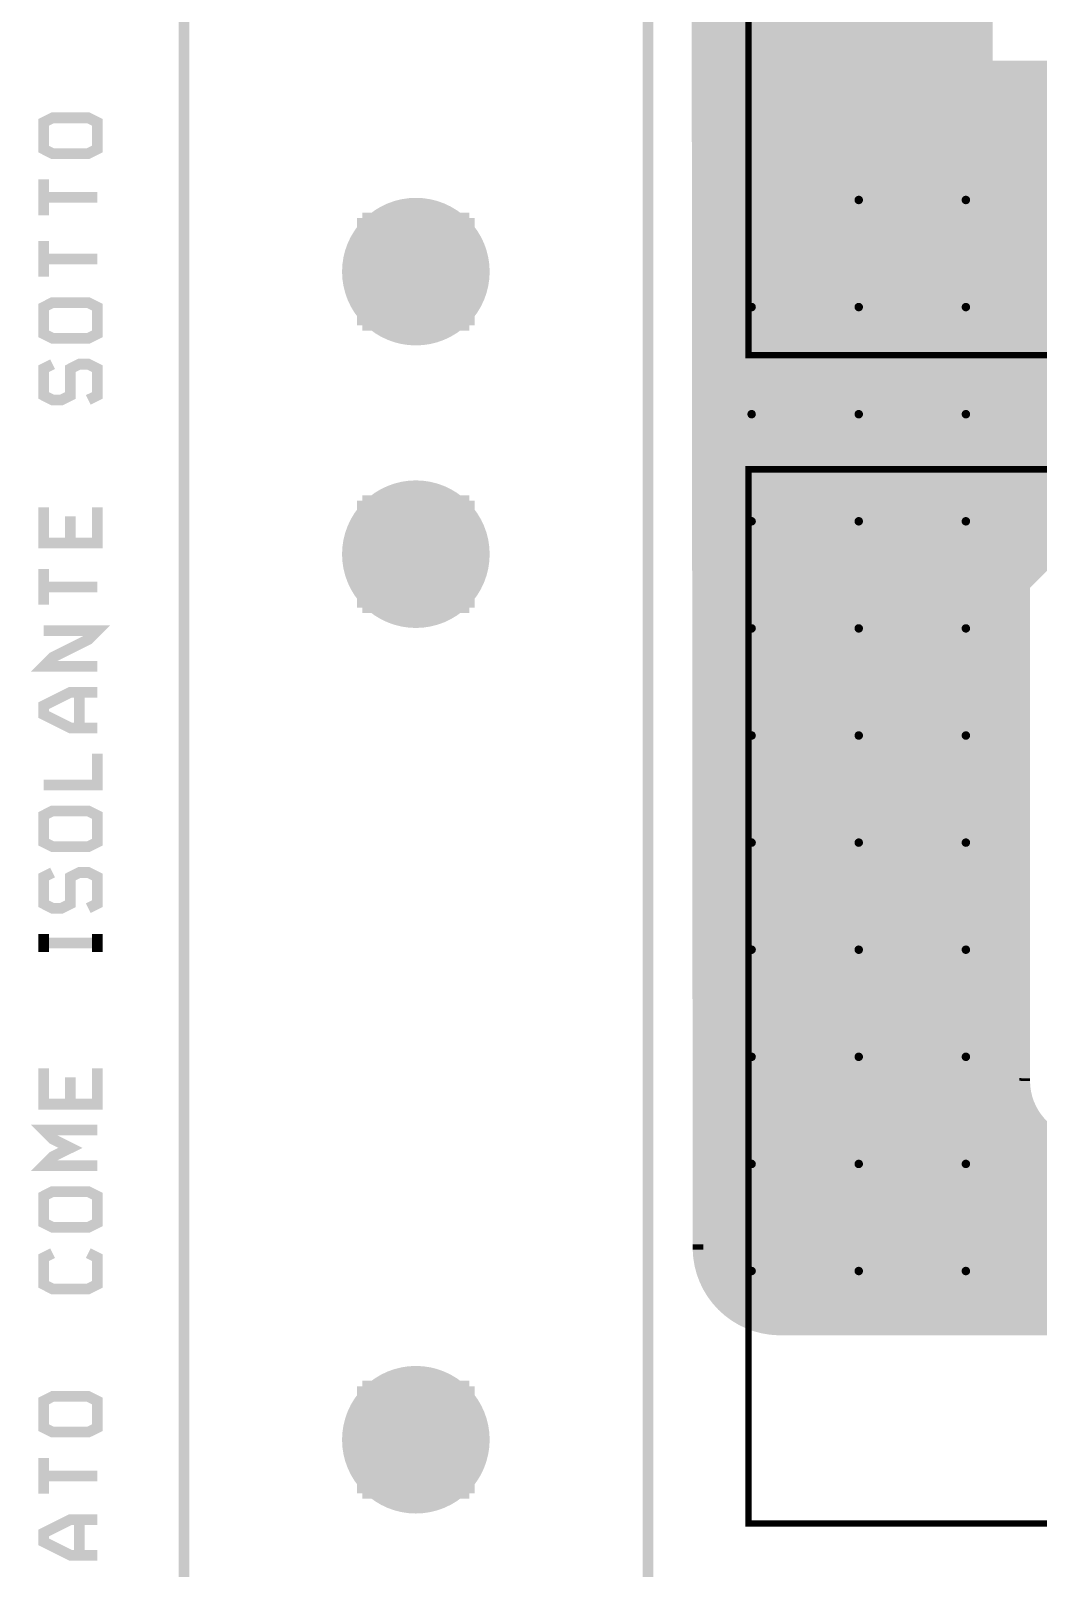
# Model space of a CAD drawing. Extents: x -20 to 155, y -91 to 215.
# Drawn here: x -19.63 to 4.26, y 5.65 to 42.11 of the extents above; entities that cross this region are included whole.
import ezdxf

# ---------------------------------------------------------------- set-up
doc = ezdxf.new("R2010")
doc.units = 0
doc.header["$MEASUREMENT"] = 0
doc.layers.get('0').update_dxf_attribs({"linetype": 'CONTINUOUS'})
for name, color, linetype in [('25-334-0_BOT', 7, 'CONTINUOUS'), ('25-334-0_DRD', 7, 'CONTINUOUS'), ('25-334-0_DRL', 2, 'CONTINUOUS'), ('25-334-0_IN1', 4, 'CONTINUOUS'), ('25-334-0_IN2', 3, 'CONTINUOUS'), ('25-334-0_SMB', 5, 'CONTINUOUS'), ('25-334-0_SMT', 10, 'CONTINUOUS'), ('25-334-0_SST', 12, 'CONTINUOUS'), ('25-334-0_TOP', 11, 'CONTINUOUS'), ('THRUHOLE_NPT', 8, 'CONTINUOUS'), ('THRUHOLE_TAP', 15, 'CONTINUOUS')]:
    doc.layers.add(name, color=color, linetype=linetype)

# ---------------------------------------------------------------- blocks, each defined once
blk = doc.blocks.new('ROUND_1')
at = {"const_width": 1.75006}
blk.add_lwpolyline([(-0.87503, 0, 1), (0.87503, 0, 1)], format="xyb", close=True, dxfattribs=at)
blk = doc.blocks.new('ROUND_64')
at = {"const_width": 0.35052}
blk.add_lwpolyline([(-0.17526, 0, 1), (0.17526, 0, 1)], format="xyb", close=True, dxfattribs=at)
blk = doc.blocks.new('ROUND_84')
at = {"const_width": 0.10033}
blk.add_lwpolyline([(-0.050164, 0, 1), (0.050164, 0, 1)], format="xyb", close=True, dxfattribs=at)
blk = doc.blocks.new('ROUND_75')
at = {"const_width": 0.10033}
blk.add_lwpolyline([(-0.050164, 0, 1), (0.050164, 0, 1)], format="xyb", close=True, dxfattribs=at)

msp = doc.modelspace()

# ---------------------------------------------------------------- linework, layer by layer
at = {"layer": '25-334-0_DRD', "const_width": 0.254}
for points in [[(-15.99946, -4.99872), (155.00096, -4.99872), (155.00096, 215.00084), (-4.99872, 215.00084), (-4.99872, 189.35954), (-15.99946, 189.35954), (-15.99946, -4.99872)], [(-18.05432, 39.3065), (-18.26768, 39.19982), (-19.1135, 39.19982), (-19.32432, 39.3065), (-19.32432, 39.9415), (-19.1135, 40.04818), (-18.26768, 40.04818), (-18.05432, 39.9415), (-18.05432, 39.3065)], [(-19.32432, 38.58768), (-19.32432, 37.73932)], [(0.635, 38.735), (-0.635, 37.465)], [(0.635, 37.465), (-0.635, 38.735)], [(3.175, 38.735), (1.905, 37.465)], [(3.175, 37.465), (1.905, 38.735)], [(-18.05432, 38.1635), (-19.32432, 38.1635)], [(-11.77036, 37.67074), (-11.77036, 35.13074)], [(-9.23036, 37.67074), (-11.77036, 37.67074)], [(-9.23036, 37.67074), (-11.77036, 35.13074)], [(-9.23036, 35.13074), (-11.77036, 37.67074)], [(-9.23036, 35.13074), (-9.23036, 37.67074)], [(-19.32432, 37.12718), (-19.32432, 36.27882)], [(-18.05432, 36.703), (-19.32432, 36.703)], [(-1.905, 36.195), (-3.175, 34.925)], [(-1.905, 34.925), (-3.175, 36.195)], [(0.635, 36.195), (-0.635, 34.925)], [(0.635, 34.925), (-0.635, 36.195)], [(3.175, 36.195), (1.905, 34.925)], [(3.175, 34.925), (1.905, 36.195)], [(-18.05432, 34.925), (-18.26768, 34.81832), (-19.1135, 34.81832), (-19.32432, 34.925), (-19.32432, 35.56), (-19.1135, 35.66668), (-18.26768, 35.66668), (-18.05432, 35.56), (-18.05432, 34.925)], [(-11.77036, 35.13074), (-9.23036, 35.13074)], [(-19.1135, 34.20618), (-19.32432, 34.0995), (-19.32432, 33.4645), (-19.1135, 33.35782), (-18.90268, 33.35782), (-18.68932, 33.4645), (-18.68932, 34.0995), (-18.4785, 34.20618), (-18.26768, 34.20618), (-18.05432, 34.0995), (-18.05432, 33.4645), (-18.26768, 33.35782)], [(-1.905, 33.655), (-3.175, 32.385)], [(-1.905, 32.385), (-3.175, 33.655)], [(0.635, 33.655), (-0.635, 32.385)], [(0.635, 32.385), (-0.635, 33.655)], [(3.175, 33.655), (1.905, 32.385)], [(3.175, 32.385), (1.905, 33.655)], [(-11.77036, 30.97022), (-11.77036, 28.43022)], [(-9.23036, 30.97022), (-11.77036, 30.97022)], [(-9.23036, 30.97022), (-11.77036, 28.43022)], [(-9.23036, 28.43022), (-11.77036, 30.97022)], [(-9.23036, 28.43022), (-9.23036, 30.97022)], [(-1.905, 31.115), (-3.175, 29.845)], [(-1.905, 29.845), (-3.175, 31.115)], [(0.635, 31.115), (-0.635, 29.845)], [(0.635, 29.845), (-0.635, 31.115)], [(3.175, 31.115), (1.905, 29.845)], [(3.175, 29.845), (1.905, 31.115)], [(-18.05432, 30.80766), (-18.05432, 29.96184), (-19.32432, 29.96184), (-19.32432, 30.80766)], [(-18.68932, 30.59684), (-18.68932, 29.96184)], [(-19.32432, 29.34716), (-19.32432, 28.50134)], [(-18.05432, 28.92298), (-19.32432, 28.92298)], [(-11.77036, 28.43022), (-9.23036, 28.43022)], [(-1.905, 28.575), (-3.175, 27.305)], [(-1.905, 27.305), (-3.175, 28.575)], [(0.635, 28.575), (-0.635, 27.305)], [(0.635, 27.305), (-0.635, 28.575)], [(3.175, 28.575), (1.905, 27.305)], [(3.175, 27.305), (1.905, 28.575)], [(-19.32432, 27.88666), (-18.05432, 27.88666), (-18.26768, 27.67584), (-19.1135, 27.25166), (-19.32432, 27.04084), (-18.05432, 27.04084)], [(-18.05432, 26.42616), (-18.68932, 26.42616), (-19.32432, 26.10866), (-19.32432, 25.89784), (-18.68932, 25.58034), (-18.05432, 25.58034)], [(-18.4785, 26.42616), (-18.4785, 25.58034)], [(-1.905, 26.035), (-3.175, 24.765)], [(-1.905, 24.765), (-3.175, 26.035)], [(0.635, 26.035), (-0.635, 24.765)], [(0.635, 24.765), (-0.635, 26.035)], [(3.175, 26.035), (1.905, 24.765)], [(3.175, 24.765), (1.905, 26.035)], [(-18.05432, 24.96566), (-18.05432, 24.22398), (-19.32432, 24.22398)], [(-18.05432, 22.87016), (-18.26768, 22.76348), (-19.1135, 22.76348), (-19.32432, 22.87016), (-19.32432, 23.50516), (-19.1135, 23.61184), (-18.26768, 23.61184), (-18.05432, 23.50516), (-18.05432, 22.87016)], [(-1.905, 23.495), (-3.175, 22.225)], [(-1.905, 22.225), (-3.175, 23.495)], [(0.635, 23.495), (-0.635, 22.225)], [(0.635, 22.225), (-0.635, 23.495)], [(3.175, 23.495), (1.905, 22.225)], [(3.175, 22.225), (1.905, 23.495)], [(-19.1135, 22.15134), (-19.32432, 22.04466), (-19.32432, 21.40966), (-19.1135, 21.30298), (-18.90268, 21.30298), (-18.68932, 21.40966), (-18.68932, 22.04466), (-18.4785, 22.15134), (-18.26768, 22.15134), (-18.05432, 22.04466), (-18.05432, 21.40966), (-18.26768, 21.30298)], [(-19.32432, 20.69084), (-19.32432, 20.26666)], [(-18.05432, 20.69084), (-18.05432, 20.26666)], [(-1.905, 20.955), (-3.175, 19.685)], [(-1.905, 19.685), (-3.175, 20.955)], [(0.635, 20.955), (-0.635, 19.685)], [(0.635, 19.685), (-0.635, 20.955)], [(3.175, 20.955), (1.905, 19.685)], [(3.175, 19.685), (1.905, 20.955)], [(-18.05432, 20.47748), (-19.32432, 20.47748)], [(-1.905, 18.415), (-3.175, 17.145)], [(-1.905, 17.145), (-3.175, 18.415)], [(0.635, 18.415), (-0.635, 17.145)], [(0.635, 17.145), (-0.635, 18.415)], [(3.175, 18.415), (1.905, 17.145)], [(3.175, 17.145), (1.905, 18.415)], [(-18.05432, 17.50568), (-18.05432, 16.65732), (-19.32432, 16.65732), (-19.32432, 17.50568)], [(-18.68932, 17.29232), (-18.68932, 16.65732)], [(-18.05432, 16.04518), (-19.32432, 16.04518), (-19.1135, 15.83182), (-18.68932, 15.621), (-19.1135, 15.41018), (-19.32432, 15.19682), (-18.05432, 15.19682)], [(-1.905, 15.875), (-3.175, 14.605)], [(-1.905, 14.605), (-3.175, 15.875)], [(0.635, 15.875), (-0.635, 14.605)], [(0.635, 14.605), (-0.635, 15.875)], [(3.175, 15.875), (1.905, 14.605)], [(3.175, 14.605), (1.905, 15.875)], [(-18.05432, 13.843), (-18.26768, 13.73632), (-19.1135, 13.73632), (-19.32432, 13.843), (-19.32432, 14.478), (-19.1135, 14.58468), (-18.26768, 14.58468), (-18.05432, 14.478), (-18.05432, 13.843)], [(-18.26768, 13.12418), (-18.05432, 13.0175), (-18.05432, 12.3825), (-18.26768, 12.27582), (-19.1135, 12.27582), (-19.32432, 12.3825), (-19.32432, 13.0175), (-19.1135, 13.12418)], [(-1.905, 13.335), (-3.175, 12.065)], [(-1.905, 12.065), (-3.175, 13.335)], [(0.635, 13.335), (-0.635, 12.065)], [(0.635, 12.065), (-0.635, 13.335)], [(3.175, 13.335), (1.905, 12.065)], [(3.175, 12.065), (1.905, 13.335)], [(-18.05432, 8.98398), (-18.26768, 8.87984), (-19.1135, 8.87984), (-19.32432, 8.98398), (-19.32432, 9.61898), (-19.1135, 9.72566), (-18.26768, 9.72566), (-18.05432, 9.61898), (-18.05432, 8.98398)], [(-11.77036, 9.9695), (-11.77036, 7.4295)], [(-9.23036, 9.9695), (-11.77036, 9.9695)], [(-9.23036, 9.9695), (-11.77036, 7.4295)], [(-9.23036, 7.4295), (-11.77036, 9.9695)], [(-9.23036, 7.4295), (-9.23036, 9.9695)], [(-19.32432, 8.26516), (-19.32432, 7.41934)], [(-18.05432, 7.84098), (-19.32432, 7.84098)], [(-11.77036, 7.4295), (-9.23036, 7.4295)], [(-18.05432, 6.80466), (-18.68932, 6.80466), (-19.32432, 6.48716), (-19.32432, 6.27634), (-18.68932, 5.95884), (-18.05432, 5.95884)], [(-18.4785, 6.80466), (-18.4785, 5.95884)]]:
    msp.add_lwpolyline(points, dxfattribs=at)
at = {"layer": '25-334-0_DRL', "const_width": 0.254}
for points in [[(-15.99946, -4.99872), (155.00096, -4.99872), (155.00096, 215.00084), (-4.99872, 215.00084), (-4.99872, 189.35954), (-15.99946, 189.35954), (-15.99946, -4.99872)], [(-4.99872, -4.99872), (-4.99872, 189.35954)]]:
    msp.add_lwpolyline(points, dxfattribs=at)
at = {"layer": '25-334-0_IN2', "const_width": 0.254}
for points in [[(-2.5654, 178.17846), (-2.5654, 11.43508)], [(-2.3368, 178.181), (-2.3368, 11.36142)], [(-2.1082, 178.181), (-2.1082, 11.31824)], [(-1.8796, 178.181), (-1.8796, 11.303)], [(-1.651, 178.181), (-1.651, 11.303)], [(-1.4224, 178.181), (-1.4224, 11.303)], [(-1.1938, 178.181), (-1.1938, 11.303)], [(-0.9652, 178.181), (-0.9652, 11.303)], [(-0.7366, 178.181), (-0.7366, 11.303)], [(-0.508, 178.181), (-0.508, 11.303)], [(-0.2794, 178.181), (-0.2794, 11.303)], [(-0.0508, 178.181), (-0.0508, 11.303)], [(0.17526, 178.181), (0.17526, 11.303)], [(0.40386, 178.181), (0.40386, 11.303)], [(0.63246, 178.181), (0.63246, 11.303)], [(0.86106, 178.181), (0.86106, 11.303)], [(1.08966, 178.181), (1.08966, 11.303)], [(1.31826, 178.181), (1.31826, 11.303)], [(1.54686, 178.181), (1.54686, 11.303)], [(1.77546, 178.181), (1.77546, 11.303)], [(2.00406, 178.181), (2.00406, 11.303)], [(2.23266, 178.181), (2.23266, 11.303)], [(-3.2512, 177.96002), (-3.2512, 11.88466)], [(-3.0226, 178.07432), (-3.0226, 11.68654)], [(-2.794, 178.14798), (-2.794, 11.53922)], [(-3.7084, 177.50536), (-3.7084, 12.63142)], [(-3.4798, 177.78222), (-3.4798, 12.1666)], [(-3.937, 176.657), (-3.81, 13.335)], [(2.46126, 118.237), (2.46126, 11.303)], [(2.68986, 81.153), (2.68986, 11.303)], [(2.91846, 81.153), (2.91846, 11.303)], [(3.048, 56.642), (3.048, 41.275)], [(15.367, 56.642), (15.367, 41.275), (3.048, 41.275)], [(3.048, 42.164), (-3.83286, 42.164)], [(3.048, 41.9354), (-3.83286, 41.9354)], [(3.048, 41.7068), (-3.83286, 41.7068)], [(3.048, 41.4782), (-3.83032, 41.4782)], [(27.686, 41.2496), (-3.83032, 41.2496)], [(3.14706, 41.275), (3.14706, 11.303)], [(3.37566, 41.275), (3.37566, 11.303)], [(3.60426, 41.275), (3.60426, 11.303)], [(3.83286, 41.275), (3.83286, 11.303)], [(4.06146, 41.275), (4.06146, 29.08046)], [(4.29006, 41.275), (4.29006, 29.30906)], [(27.686, 41.021), (-3.83032, 41.021)], [(27.686, 40.7924), (-3.83032, 40.7924)], [(27.686, 40.5638), (-3.83032, 40.5638)], [(27.686, 40.3352), (-3.83032, 40.3352)], [(27.686, 40.1066), (-3.83032, 40.1066)], [(27.686, 39.878), (-3.83032, 39.878)], [(14.6304, 39.6494), (-3.83032, 39.6494)], [(22.733, 39.878), (14.859, 39.878), (3.937, 28.956), (3.937, 28.575)], [(14.4018, 39.4208), (-3.83032, 39.4208)], [(14.1732, 39.1922), (-3.83032, 39.1922)], [(13.9446, 38.9636), (-3.83032, 38.9636)], [(13.716, 38.735), (-3.83032, 38.735)], [(13.4874, 38.5064), (-3.83032, 38.5064)], [(13.2588, 38.2778), (-3.82778, 38.2778)], [(13.0302, 38.0492), (-3.82778, 38.0492)], [(12.8016, 37.8206), (-3.82778, 37.8206)], [(12.573, 37.592), (-3.82778, 37.592)], [(12.3444, 37.3634), (-3.82778, 37.3634)], [(12.1158, 37.1348), (-3.82778, 37.1348)], [(11.8872, 36.9062), (-3.82778, 36.9062)], [(11.6586, 36.6776), (-3.82778, 36.6776)], [(11.43, 36.449), (-3.82778, 36.449)], [(11.2014, 36.2204), (-3.82778, 36.2204)], [(10.9728, 35.9918), (-3.82778, 35.9918)], [(10.7442, 35.7632), (-3.82778, 35.7632)], [(10.5156, 35.5346), (-3.82778, 35.5346)], [(10.287, 35.306), (-3.82778, 35.306)], [(10.0584, 35.0774), (-3.82524, 35.0774)], [(9.8298, 34.8488), (-3.82524, 34.8488)], [(9.6012, 34.6202), (-3.82524, 34.6202)], [(9.3726, 34.3916), (-3.82524, 34.3916)], [(9.144, 34.163), (-3.82524, 34.163)], [(8.9154, 33.9344), (-3.82524, 33.9344)], [(8.6868, 33.7058), (-3.82524, 33.7058)], [(8.4582, 33.4772), (-3.82524, 33.4772)], [(8.2296, 33.2486), (-3.82524, 33.2486)], [(8.001, 33.02), (-3.82524, 33.02)], [(7.7724, 32.7914), (-3.82524, 32.7914)], [(7.5438, 32.5628), (-3.82524, 32.5628)], [(7.3152, 32.3342), (-3.82524, 32.3342)], [(7.0866, 32.1056), (-3.82524, 32.1056)], [(6.858, 31.877), (-3.82524, 31.877)], [(6.6294, 31.6484), (-3.8227, 31.6484)], [(6.4008, 31.4198), (-3.8227, 31.4198)], [(6.1722, 31.1912), (-3.8227, 31.1912)], [(5.9436, 30.9626), (-3.8227, 30.9626)], [(5.715, 30.734), (-3.8227, 30.734)], [(5.4864, 30.5054), (-3.8227, 30.5054)], [(5.2578, 30.2768), (-3.8227, 30.2768)], [(5.0292, 30.0482), (-3.8227, 30.0482)], [(4.8006, 29.8196), (-3.8227, 29.8196)], [(4.572, 29.591), (-3.8227, 29.591)], [(4.3434, 29.3624), (-3.8227, 29.3624)], [(4.1148, 29.1338), (-3.8227, 29.1338)], [(3.937, 28.9052), (-3.8227, 28.9052)], [(3.937, 28.6766), (-3.8227, 28.6766)], [(3.937, 28.448), (-3.82016, 28.448)], [(3.937, 28.575), (3.937, 15.748)], [(3.937, 28.2194), (-3.82016, 28.2194)], [(3.937, 27.9908), (-3.82016, 27.9908)], [(3.937, 27.7622), (-3.82016, 27.7622)], [(3.937, 27.5336), (-3.82016, 27.5336)], [(3.937, 27.305), (-3.82016, 27.305)], [(3.937, 27.0764), (-3.82016, 27.0764)], [(3.937, 26.8478), (-3.82016, 26.8478)], [(3.937, 26.6192), (-3.82016, 26.6192)], [(3.937, 26.3906), (-3.82016, 26.3906)], [(3.937, 26.162), (-3.82016, 26.162)], [(3.937, 25.9334), (-3.82016, 25.9334)], [(3.937, 25.7048), (-3.82016, 25.7048)], [(3.937, 25.4762), (-3.82016, 25.4762)], [(3.937, 25.2476), (-3.81762, 25.2476)], [(3.937, 25.019), (-3.81762, 25.019)], [(3.937, 24.7904), (-3.81762, 24.7904)], [(3.937, 24.5618), (-3.81762, 24.5618)], [(3.937, 24.3332), (-3.81762, 24.3332)], [(3.937, 24.1046), (-3.81762, 24.1046)], [(3.937, 23.876), (-3.81762, 23.876)], [(3.937, 23.6474), (-3.81762, 23.6474)], [(3.937, 23.4188), (-3.81762, 23.4188)], [(3.937, 23.1902), (-3.81762, 23.1902)], [(3.937, 22.9616), (-3.81762, 22.9616)], [(3.937, 22.733), (-3.81762, 22.733)], [(3.937, 22.5044), (-3.81762, 22.5044)], [(3.937, 22.2758), (-3.81762, 22.2758)], [(3.937, 22.0472), (-3.81762, 22.0472)], [(3.937, 21.8186), (-3.81508, 21.8186)], [(3.937, 21.59), (-3.81508, 21.59)], [(3.937, 21.3614), (-3.81508, 21.3614)], [(3.937, 21.1328), (-3.81508, 21.1328)], [(3.937, 20.9042), (-3.81508, 20.9042)], [(3.937, 20.6756), (-3.81508, 20.6756)], [(3.937, 20.447), (-3.81508, 20.447)], [(3.937, 20.2184), (-3.81508, 20.2184)], [(3.937, 19.9898), (-3.81508, 19.9898)], [(3.937, 19.7612), (-3.81508, 19.7612)], [(3.937, 19.5326), (-3.81508, 19.5326)], [(3.937, 19.304), (-3.81508, 19.304)], [(3.937, 19.0754), (-3.81508, 19.0754)], [(3.937, 18.8468), (-3.81508, 18.8468)], [(3.937, 18.6182), (-3.81254, 18.6182)], [(3.937, 18.3896), (-3.81254, 18.3896)], [(3.937, 18.161), (-3.81254, 18.161)], [(3.937, 17.9324), (-3.81254, 17.9324)], [(3.937, 17.7038), (-3.81254, 17.7038)], [(3.937, 17.4752), (-3.81254, 17.4752)], [(3.937, 17.2466), (-3.81254, 17.2466)], [(3.937, 17.018), (-3.81254, 17.018)], [(3.937, 16.7894), (-3.81254, 16.7894)], [(3.937, 16.5608), (-3.81254, 16.5608)], [(3.937, 16.3322), (-3.81254, 16.3322)], [(3.937, 16.1036), (-3.81254, 16.1036)], [(3.937, 15.875), (-3.81254, 15.875)], [(16.4084, 15.6464), (-3.81254, 15.6464)], [(10.922, 15.748), (3.937, 15.748)], [(4.06146, 15.748), (4.06146, 11.303)], [(4.29006, 15.748), (4.29006, 11.303)], [(16.1798, 15.4178), (-3.81, 15.4178)], [(15.9512, 15.1892), (-3.81, 15.1892)], [(15.7226, 14.9606), (-3.81, 14.9606)], [(15.494, 14.732), (-3.81, 14.732)], [(15.2654, 14.5034), (-3.81, 14.5034)], [(15.0368, 14.2748), (-3.81, 14.2748)], [(14.8082, 14.0462), (-3.81, 14.0462)], [(14.5796, 13.8176), (-3.81, 13.8176)], [(14.351, 13.589), (-3.81, 13.589)], [(14.1224, 13.3604), (-3.81, 13.3604)], [(-3.81, 13.335), (-3.81, 13.208)], [(13.8938, 13.1318), (-3.80746, 13.1318)], [(13.6652, 12.9032), (-3.77952, 12.9032)], [(13.4366, 12.6746), (-3.72364, 12.6746)], [(13.208, 12.446), (-3.63728, 12.446)], [(12.9794, 12.2174), (-3.51282, 12.2174)], [(12.7508, 11.9888), (-3.34518, 11.9888)], [(12.5222, 11.7602), (-3.11658, 11.7602)], [(12.2936, 11.5316), (-2.77876, 11.5316)], [(12.065, 11.303), (-1.905, 11.303)]]:
    msp.add_lwpolyline(points, dxfattribs=at)
msp.add_lwpolyline([(-3.81, 13.208, 0.4012909), (-1.905, 11.303)], format="xyb", dxfattribs=at)
at = {"layer": '25-334-0_SMT', "const_width": 1.99898}
for points in [[(-2.286, 13.081), (-2.286, 171.958)], [(0.889, 12.446), (0.889, 171.958)]]:
    msp.add_lwpolyline(points, dxfattribs=at)
at = {"layer": '25-334-0_SST', "const_width": 0.1524}
for points in [[(37.38372, 109.41812), (-2.6162, 109.41812), (-2.6162, 34.417), (37.38372, 34.417), (37.38372, 109.41812)], [(-2.6162, 31.7119), (-2.6162, 6.71068), (37.38372, 6.71068), (37.38372, 31.7119), (-2.6162, 31.7119)]]:
    msp.add_lwpolyline(points, dxfattribs=at)
at = {"layer": '25-334-0_TOP', "const_width": 0.254}
for points in [[(-2.91592, 173.80966), (-2.91592, 11.72464)], [(-2.68732, 173.93666), (-2.68732, 11.5697)], [(-2.45872, 174.03064), (-2.45872, 11.45286)], [(-2.23012, 174.09414), (-2.23012, 11.37158)], [(-2.00152, 174.1297), (-2.00152, 11.31824)], [(-1.77292, 174.13732), (-1.77292, 11.303)], [(-1.54432, 174.11954), (-1.54432, 11.303)], [(-1.31572, 174.117), (-1.31572, 11.303)], [(-1.08712, 174.117), (-1.08712, 11.303)], [(-0.85852, 174.117), (-0.85852, 11.303)], [(-0.62992, 174.117), (-0.62992, 11.303)], [(-0.40132, 174.117), (-0.40132, 11.303)], [(-0.17272, 174.117), (-0.17272, 11.303)], [(0.05334, 174.117), (0.05334, 11.303)], [(0.28194, 174.117), (0.28194, 11.303)], [(0.51054, 174.117), (0.51054, 11.303)], [(0.73914, 174.117), (0.73914, 11.303)], [(0.96774, 174.117), (0.96774, 11.303)], [(1.19634, 174.117), (1.19634, 11.303)], [(1.42494, 174.117), (1.42494, 11.303)], [(1.65354, 174.117), (1.65354, 11.303)], [(1.88214, 174.117), (1.88214, 11.303)], [(2.11074, 174.117), (2.11074, 11.303)], [(-3.14452, 173.6344), (-3.14452, 11.93546)], [(-3.37312, 173.39818), (-3.37312, 12.22756)], [(-3.60172, 173.05274), (-3.60172, 12.71524)], [(-3.81, 171.831), (-3.683, 13.081)], [(2.33934, 118.237), (2.33934, 11.303)], [(2.56794, 118.237), (2.56794, 11.303)], [(2.79654, 81.153), (2.79654, 11.303)], [(15.24, 56.642), (2.921, 56.642), (2.921, 41.275)], [(2.921, 42.15892), (-3.70586, 42.15892)], [(2.921, 41.93032), (-3.70586, 41.93032)], [(2.921, 41.70172), (-3.70586, 41.70172)], [(2.921, 41.47312), (-3.70586, 41.47312)], [(3.937, 41.24452), (-3.70586, 41.24452)], [(3.937, 41.275), (2.921, 41.275)], [(3.02514, 41.275), (3.02514, 11.303)], [(3.25374, 41.275), (3.25374, 11.303)], [(3.48234, 41.275), (3.48234, 11.303)], [(3.71094, 41.275), (3.71094, 11.303)], [(3.937, 41.275), (3.937, 17.272)], [(3.937, 41.01592), (-3.70586, 41.01592)], [(3.937, 40.78732), (-3.70586, 40.78732)], [(3.937, 40.55872), (-3.70332, 40.55872)], [(3.937, 40.33012), (-3.70332, 40.33012)], [(3.937, 40.10152), (-3.70332, 40.10152)], [(3.937, 39.87292), (-3.70332, 39.87292)], [(3.937, 39.64432), (-3.70332, 39.64432)], [(3.937, 39.41572), (-3.70332, 39.41572)], [(3.937, 39.18712), (-3.70332, 39.18712)], [(3.937, 38.95852), (-3.70332, 38.95852)], [(3.937, 38.72992), (-3.70332, 38.72992)], [(3.937, 38.50132), (-3.70332, 38.50132)], [(3.937, 38.27272), (-3.70332, 38.27272)], [(3.937, 38.04412), (-3.70332, 38.04412)], [(3.937, 37.81552), (-3.70332, 37.81552)], [(3.937, 37.58692), (-3.70332, 37.58692)], [(3.937, 37.35832), (-3.70078, 37.35832)], [(3.937, 37.12972), (-3.70078, 37.12972)], [(3.937, 36.90112), (-3.70078, 36.90112)], [(3.937, 36.67252), (-3.70078, 36.67252)], [(3.937, 36.44392), (-3.70078, 36.44392)], [(3.937, 36.21532), (-3.70078, 36.21532)], [(3.937, 35.98672), (-3.70078, 35.98672)], [(3.937, 35.75812), (-3.70078, 35.75812)], [(3.937, 35.52952), (-3.70078, 35.52952)], [(3.937, 35.30092), (-3.70078, 35.30092)], [(3.937, 35.07232), (-3.70078, 35.07232)], [(3.937, 34.84372), (-3.70078, 34.84372)], [(3.937, 34.61512), (-3.70078, 34.61512)], [(3.937, 34.38652), (-3.70078, 34.38652)], [(3.937, 34.15792), (-3.69824, 34.15792)], [(3.937, 33.92932), (-3.69824, 33.92932)], [(3.937, 33.70072), (-3.69824, 33.70072)], [(3.937, 33.47212), (-3.69824, 33.47212)], [(3.937, 33.24352), (-3.69824, 33.24352)], [(3.937, 33.01492), (-3.69824, 33.01492)], [(3.937, 32.78632), (-3.69824, 32.78632)], [(3.937, 32.55772), (-3.69824, 32.55772)], [(3.937, 32.32912), (-3.69824, 32.32912)], [(3.937, 32.10052), (-3.69824, 32.10052)], [(3.937, 31.87192), (-3.69824, 31.87192)], [(3.937, 31.64332), (-3.69824, 31.64332)], [(3.937, 31.41472), (-3.69824, 31.41472)], [(3.937, 31.18612), (-3.69824, 31.18612)], [(3.937, 30.95752), (-3.6957, 30.95752)], [(3.937, 30.72892), (-3.6957, 30.72892)], [(3.937, 30.50032), (-3.6957, 30.50032)], [(3.937, 30.27172), (-3.6957, 30.27172)], [(3.937, 30.04312), (-3.6957, 30.04312)], [(3.937, 29.81452), (-3.6957, 29.81452)], [(3.937, 29.58592), (-3.6957, 29.58592)], [(3.937, 29.35732), (-3.6957, 29.35732)], [(3.937, 29.12872), (-3.6957, 29.12872)], [(3.937, 28.90012), (-3.6957, 28.90012)], [(3.937, 28.67152), (-3.6957, 28.67152)], [(3.937, 28.44292), (-3.6957, 28.44292)], [(3.937, 28.21432), (-3.6957, 28.21432)], [(3.937, 27.98572), (-3.6957, 27.98572)], [(3.937, 27.75712), (-3.69316, 27.75712)], [(3.937, 27.52852), (-3.69316, 27.52852)], [(3.937, 27.29992), (-3.69316, 27.29992)], [(3.937, 27.07132), (-3.69316, 27.07132)], [(3.937, 26.84272), (-3.69316, 26.84272)], [(3.937, 26.61412), (-3.69316, 26.61412)], [(3.937, 26.38552), (-3.69316, 26.38552)], [(3.937, 26.15692), (-3.69316, 26.15692)], [(3.937, 25.92832), (-3.69316, 25.92832)], [(3.937, 25.69972), (-3.69316, 25.69972)], [(3.937, 25.47112), (-3.69316, 25.47112)], [(3.937, 25.24252), (-3.69316, 25.24252)], [(3.937, 25.01392), (-3.69316, 25.01392)], [(3.937, 24.78532), (-3.69316, 24.78532)], [(3.937, 24.55672), (-3.69062, 24.55672)], [(3.937, 24.32812), (-3.69062, 24.32812)], [(3.937, 24.09952), (-3.69062, 24.09952)], [(3.937, 23.87092), (-3.69062, 23.87092)], [(3.937, 23.64232), (-3.69062, 23.64232)], [(3.937, 23.41372), (-3.69062, 23.41372)], [(3.937, 23.18512), (-3.69062, 23.18512)], [(3.937, 22.95652), (-3.69062, 22.95652)], [(3.937, 22.72792), (-3.69062, 22.72792)], [(3.937, 22.49932), (-3.69062, 22.49932)], [(3.937, 22.27072), (-3.69062, 22.27072)], [(3.937, 22.04212), (-3.69062, 22.04212)], [(3.937, 21.81352), (-3.69062, 21.81352)], [(3.937, 21.58492), (-3.69062, 21.58492)], [(3.937, 21.35632), (-3.68808, 21.35632)], [(3.937, 21.12772), (-3.68808, 21.12772)], [(3.937, 20.89912), (-3.68808, 20.89912)], [(3.937, 20.67052), (-3.68808, 20.67052)], [(3.937, 20.44192), (-3.68808, 20.44192)], [(3.937, 20.21332), (-3.68808, 20.21332)], [(3.937, 19.98472), (-3.68808, 19.98472)], [(3.937, 19.75612), (-3.68808, 19.75612)], [(3.937, 19.52752), (-3.68808, 19.52752)], [(3.937, 19.29892), (-3.68808, 19.29892)], [(3.937, 19.07032), (-3.68808, 19.07032)], [(3.937, 18.84172), (-3.68808, 18.84172)], [(3.937, 18.61312), (-3.68808, 18.61312)], [(3.937, 18.38452), (-3.68808, 18.38452)], [(3.937, 18.15592), (-3.68554, 18.15592)], [(3.937, 17.92732), (-3.68554, 17.92732)], [(3.937, 17.69872), (-3.68554, 17.69872)], [(3.937, 17.47012), (-3.68554, 17.47012)], [(3.93446, 17.24152), (-3.68554, 17.24152)], [(3.94716, 17.01292), (-3.68554, 17.01292)], [(3.937, 17.272), (3.93562, 17.2085)], [(3.93954, 17.08658), (3.93954, 11.303)], [(3.99796, 16.78432), (-3.68554, 16.78432)], [(4.0894, 16.55572), (-3.68554, 16.55572)], [(4.23164, 16.32712), (-3.68554, 16.32712)], [(4.16814, 16.41602), (4.16814, 11.303)], [(4.445, 16.09852), (-3.68554, 16.09852)], [(4.81076, 15.86992), (-3.68554, 15.86992)], [(10.44194, 15.64132), (-3.68554, 15.64132)], [(10.75436, 15.41272), (-3.68554, 15.41272)], [(10.91946, 15.18412), (-3.683, 15.18412)], [(11.0109, 14.95552), (-3.683, 14.95552)], [(11.049, 14.72692), (-3.683, 14.72692)], [(11.049, 14.49832), (-3.683, 14.49832)], [(11.049, 14.26972), (-3.683, 14.26972)], [(11.049, 14.04112), (-3.683, 14.04112)], [(11.049, 13.81252), (-3.683, 13.81252)], [(11.049, 13.58392), (-3.683, 13.58392)], [(11.049, 13.35532), (-3.683, 13.35532)], [(11.049, 13.12672), (-3.683, 13.12672)], [(11.05154, 12.89812), (-3.65252, 12.89812)], [(11.04646, 12.66952), (-3.58648, 12.66952)], [(11.00328, 12.44092), (-3.4925, 12.44092)], [(10.92454, 12.21232), (-3.36296, 12.21232)], [(10.80008, 11.98372), (-3.19024, 11.98372)], [(10.61466, 11.75512), (-2.95402, 11.75512)], [(10.32764, 11.52652), (-2.61112, 11.52652)], [(9.398, 11.303), (-1.905, 11.303)]]:
    msp.add_lwpolyline(points, dxfattribs=at)
for points in [[(3.93446, 17.2085, 0.4142136), (5.3975, 15.74546)], [(-3.683, 13.081, 0.3431078), (-1.905, 11.303)]]:
    msp.add_lwpolyline(points, format="xyb", dxfattribs=at)

# ---------------------------------------------------------------- block references
at = {"layer": '25-334-0_BOT'}
for name, p in [('ROUND_64', (0, 38.1)), ('ROUND_64', (2.54, 38.1)), ('ROUND_1', (-10.50036, 36.40074)), ('ROUND_64', (-2.54, 35.56)), ('ROUND_64', (0, 35.56)), ('ROUND_64', (2.54, 35.56)), ('ROUND_64', (-2.54, 33.02)), ('ROUND_64', (0, 33.02)), ('ROUND_64', (2.54, 33.02)), ('ROUND_1', (-10.50036, 29.70022)), ('ROUND_64', (-2.54, 30.48)), ('ROUND_64', (0, 30.48)), ('ROUND_64', (2.54, 30.48)), ('ROUND_64', (-2.54, 27.94)), ('ROUND_64', (0, 27.94)), ('ROUND_64', (2.54, 27.94)), ('ROUND_64', (-2.54, 25.4)), ('ROUND_64', (0, 25.4)), ('ROUND_64', (2.54, 25.4)), ('ROUND_64', (-2.54, 22.86)), ('ROUND_64', (0, 22.86)), ('ROUND_64', (2.54, 22.86)), ('ROUND_64', (-2.54, 20.32)), ('ROUND_64', (0, 20.32)), ('ROUND_64', (2.54, 20.32)), ('ROUND_64', (-2.54, 17.78)), ('ROUND_64', (0, 17.78)), ('ROUND_64', (2.54, 17.78)), ('ROUND_64', (-2.54, 15.24)), ('ROUND_64', (0, 15.24)), ('ROUND_64', (2.54, 15.24)), ('ROUND_64', (-2.54, 12.7)), ('ROUND_64', (0, 12.7)), ('ROUND_64', (2.54, 12.7)), ('ROUND_1', (-10.50036, 8.6995))]:
    msp.add_blockref(name, p, dxfattribs=at)
at = {"layer": '25-334-0_DRL'}
for name, p in [('ROUND_1', (-10.50036, 36.40074)), ('ROUND_84', (0, 38.1)), ('ROUND_84', (2.54, 38.1)), ('ROUND_84', (-2.54, 35.56)), ('ROUND_84', (0, 35.56)), ('ROUND_84', (2.54, 35.56)), ('ROUND_84', (-2.54, 33.02)), ('ROUND_84', (0, 33.02)), ('ROUND_84', (2.54, 33.02)), ('ROUND_1', (-10.50036, 29.70022)), ('ROUND_84', (-2.54, 30.48)), ('ROUND_84', (0, 30.48)), ('ROUND_84', (2.54, 30.48)), ('ROUND_84', (-2.54, 27.94)), ('ROUND_84', (0, 27.94)), ('ROUND_84', (2.54, 27.94)), ('ROUND_84', (-2.54, 25.4)), ('ROUND_84', (0, 25.4)), ('ROUND_84', (2.54, 25.4)), ('ROUND_84', (-2.54, 22.86)), ('ROUND_84', (0, 22.86)), ('ROUND_84', (2.54, 22.86)), ('ROUND_84', (-2.54, 20.32)), ('ROUND_84', (0, 20.32)), ('ROUND_84', (2.54, 20.32)), ('ROUND_84', (-2.54, 17.78)), ('ROUND_84', (0, 17.78)), ('ROUND_84', (2.54, 17.78)), ('ROUND_84', (-2.54, 15.24)), ('ROUND_84', (0, 15.24)), ('ROUND_84', (2.54, 15.24)), ('ROUND_84', (-2.54, 12.7)), ('ROUND_84', (0, 12.7)), ('ROUND_84', (2.54, 12.7)), ('ROUND_1', (-10.50036, 8.6995))]:
    msp.add_blockref(name, p, dxfattribs=at)
at = {"layer": '25-334-0_IN1'}
for name, p in [('ROUND_64', (0, 38.1)), ('ROUND_64', (2.54, 38.1)), ('ROUND_1', (-10.50036, 36.40074)), ('ROUND_64', (-2.54, 35.56)), ('ROUND_64', (0, 35.56)), ('ROUND_64', (2.54, 35.56)), ('ROUND_64', (-2.54, 33.02)), ('ROUND_64', (0, 33.02)), ('ROUND_64', (2.54, 33.02)), ('ROUND_1', (-10.50036, 29.70022)), ('ROUND_64', (-2.54, 30.48)), ('ROUND_64', (0, 30.48)), ('ROUND_64', (2.54, 30.48)), ('ROUND_64', (-2.54, 27.94)), ('ROUND_64', (0, 27.94)), ('ROUND_64', (2.54, 27.94)), ('ROUND_64', (-2.54, 25.4)), ('ROUND_64', (0, 25.4)), ('ROUND_64', (2.54, 25.4)), ('ROUND_64', (-2.54, 22.86)), ('ROUND_64', (0, 22.86)), ('ROUND_64', (2.54, 22.86)), ('ROUND_64', (-2.54, 20.32)), ('ROUND_64', (0, 20.32)), ('ROUND_64', (2.54, 20.32)), ('ROUND_64', (-2.54, 17.78)), ('ROUND_64', (0, 17.78)), ('ROUND_64', (2.54, 17.78)), ('ROUND_64', (-2.54, 15.24)), ('ROUND_64', (0, 15.24)), ('ROUND_64', (2.54, 15.24)), ('ROUND_64', (-2.54, 12.7)), ('ROUND_64', (0, 12.7)), ('ROUND_64', (2.54, 12.7)), ('ROUND_1', (-10.50036, 8.6995))]:
    msp.add_blockref(name, p, dxfattribs=at)
at = {"layer": '25-334-0_IN2'}
for name, p in [('ROUND_64', (0, 38.1)), ('ROUND_64', (2.54, 38.1)), ('ROUND_1', (-10.50036, 36.40074)), ('ROUND_64', (-2.54, 35.56)), ('ROUND_64', (0, 35.56)), ('ROUND_64', (2.54, 35.56)), ('ROUND_64', (-2.54, 33.02)), ('ROUND_64', (0, 33.02)), ('ROUND_64', (2.54, 33.02)), ('ROUND_1', (-10.50036, 29.70022)), ('ROUND_64', (-2.54, 30.48)), ('ROUND_64', (0, 30.48)), ('ROUND_64', (2.54, 30.48)), ('ROUND_64', (-2.54, 27.94)), ('ROUND_64', (0, 27.94)), ('ROUND_64', (2.54, 27.94)), ('ROUND_64', (-2.54, 25.4)), ('ROUND_64', (0, 25.4)), ('ROUND_64', (2.54, 25.4)), ('ROUND_64', (-2.54, 22.86)), ('ROUND_64', (0, 22.86)), ('ROUND_64', (2.54, 22.86)), ('ROUND_64', (-2.54, 20.32)), ('ROUND_64', (0, 20.32)), ('ROUND_64', (2.54, 20.32)), ('ROUND_64', (-2.54, 17.78)), ('ROUND_64', (0, 17.78)), ('ROUND_64', (2.54, 17.78)), ('ROUND_64', (-2.54, 15.24)), ('ROUND_64', (0, 15.24)), ('ROUND_64', (2.54, 15.24)), ('ROUND_64', (-2.54, 12.7)), ('ROUND_64', (0, 12.7)), ('ROUND_64', (2.54, 12.7)), ('ROUND_1', (-10.50036, 8.6995))]:
    msp.add_blockref(name, p, dxfattribs=at)
at = {"layer": '25-334-0_SMB'}
for p in [(-10.50036, 36.40074), (-10.50036, 29.70022), (-10.50036, 8.6995)]:
    msp.add_blockref('ROUND_1', p, dxfattribs=at)
at = {"layer": '25-334-0_SMT'}
for p in [(-10.50036, 36.40074), (-10.50036, 29.70022), (-10.50036, 8.6995)]:
    msp.add_blockref('ROUND_1', p, dxfattribs=at)
at = {"layer": '25-334-0_TOP'}
for name, p in [('ROUND_64', (0, 38.1)), ('ROUND_64', (2.54, 38.1)), ('ROUND_1', (-10.50036, 36.40074)), ('ROUND_64', (-2.54, 35.56)), ('ROUND_64', (0, 35.56)), ('ROUND_64', (2.54, 35.56)), ('ROUND_64', (-2.54, 33.02)), ('ROUND_64', (0, 33.02)), ('ROUND_64', (2.54, 33.02)), ('ROUND_1', (-10.50036, 29.70022)), ('ROUND_64', (-2.54, 30.48)), ('ROUND_64', (0, 30.48)), ('ROUND_64', (2.54, 30.48)), ('ROUND_64', (-2.54, 27.94)), ('ROUND_64', (0, 27.94)), ('ROUND_64', (2.54, 27.94)), ('ROUND_64', (-2.54, 25.4)), ('ROUND_64', (0, 25.4)), ('ROUND_64', (2.54, 25.4)), ('ROUND_64', (-2.54, 22.86)), ('ROUND_64', (0, 22.86)), ('ROUND_64', (2.54, 22.86)), ('ROUND_64', (-2.54, 20.32)), ('ROUND_64', (0, 20.32)), ('ROUND_64', (2.54, 20.32)), ('ROUND_64', (-2.54, 17.78)), ('ROUND_64', (0, 17.78)), ('ROUND_64', (2.54, 17.78)), ('ROUND_64', (-2.54, 15.24)), ('ROUND_64', (0, 15.24)), ('ROUND_64', (2.54, 15.24)), ('ROUND_64', (-2.54, 12.7)), ('ROUND_64', (0, 12.7)), ('ROUND_64', (2.54, 12.7)), ('ROUND_1', (-10.50036, 8.6995))]:
    msp.add_blockref(name, p, dxfattribs=at)
at = {"layer": 'THRUHOLE_NPT'}
for p in [(-10.50036, 36.40074), (-10.50036, 29.70022), (-10.50036, 8.6995)]:
    msp.add_blockref('ROUND_1', p, dxfattribs=at)
at = {"layer": 'THRUHOLE_TAP'}
for p in [(0, 38.1), (2.54, 38.1), (-2.54, 35.56), (0, 35.56), (2.54, 35.56), (-2.54, 33.02), (0, 33.02), (2.54, 33.02), (-2.54, 30.48), (0, 30.48), (2.54, 30.48), (-2.54, 27.94), (0, 27.94), (2.54, 27.94), (-2.54, 25.4), (0, 25.4), (2.54, 25.4), (-2.54, 22.86), (0, 22.86), (2.54, 22.86), (-2.54, 20.32), (0, 20.32), (2.54, 20.32), (-2.54, 17.78), (0, 17.78), (2.54, 17.78), (-2.54, 15.24), (0, 15.24), (2.54, 15.24), (-2.54, 12.7), (0, 12.7), (2.54, 12.7)]:
    msp.add_blockref('ROUND_75', p, dxfattribs=at)

doc.saveas('drawing.dxf')
